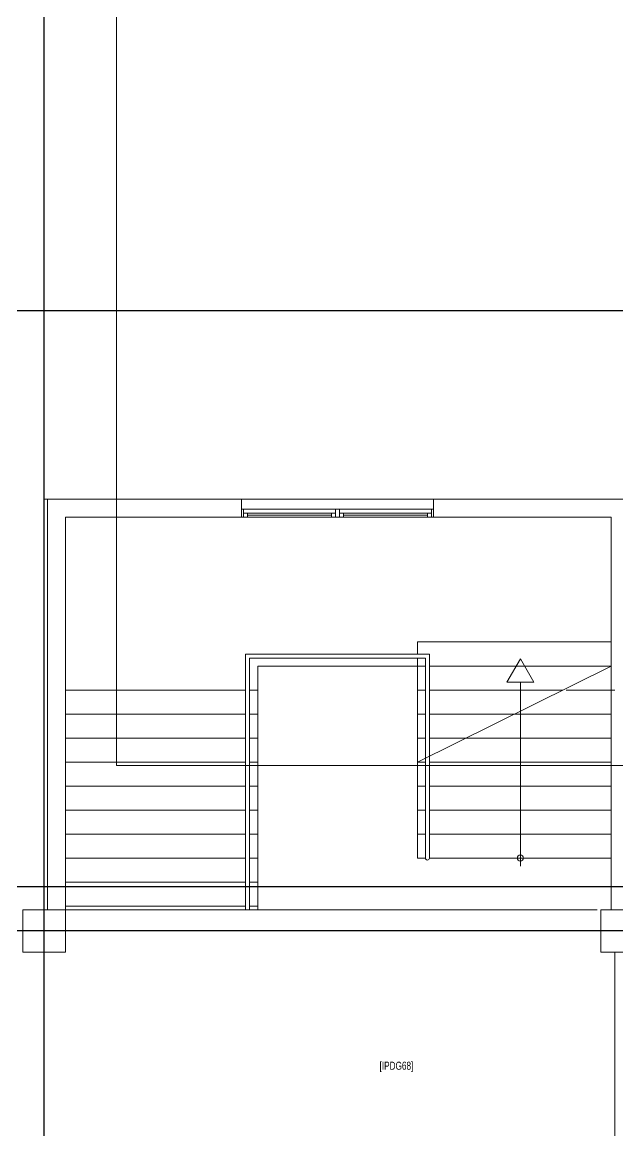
# Model space of a CAD drawing. Header units: metres. Extents: x -18745 to 220762, y -1579758 to -1356048.
# Drawn here: x 115288 to 122725, y -1428936 to -1415083 of the extents above; entities that cross this region are included whole.
import ezdxf

# ---------------------------------------------------------------- set-up
doc = ezdxf.new("R2010")
doc.units = ezdxf.units.M
doc.layers.get('0').update_dxf_attribs({"lineweight": 0})
for name, color, linetype, lineweight in [('A-100 - Copy$0$72_EGR_BASE_TEXT', 8, 'Continuous', 0), ('A-100 - Copy$0$Aluminum', 8, 'Continuous', 0), ('A-100 - Copy$0$Medical Equipment and Furniture', 8, 'Continuous', 0), ('A-100 - Copy$0$Proj', 8, 'Continuous', 0), ('A-100 - Copy$0$Structure', 8, 'Continuous', 9), ('A-100 - Copy$0$Walls', 8, 'Continuous', 0)]:
    doc.layers.add(name, color=color, linetype=linetype, lineweight=lineweight)
doc.layers.add('A-100 - Copy$0$axes', color=8, linetype='Continuous')
doc.styles.add('A-100 - Copy$0$X3G_ENTITY_2587EA', font='swisscl.ttf', dxfattribs={"height": 200})

# ---------------------------------------------------------------- blocks, each defined once
blk = doc.blocks.new('A-100 - Copy')
at = {"layer": 'A-100 - Copy$0$Aluminum'}
for p, q in [((118025.6, -1421167.7, 0), (120425.6, -1421167.7, 0)), ((118025.6, -1421267.7, 0), (120425.6, -1421267.7, 0)), ((118050.6, -1421167.7, 4.7), (118050.6, -1421267.7, 4.7)), ((118050.6, -1421217.7, 4.7), (119200.6, -1421217.7, 4.7)), ((118100.6, -1421217.7, 4.7), (118100.6, -1421267.7, 4.7)), ((119150.6, -1421242.7, 4.7), (118100.6, -1421242.7, 4.7)), ((119150.6, -1421217.7, 4.7), (119150.6, -1421267.7, 4.7)), ((119200.6, -1421167.7, 4.7), (119200.6, -1421267.7, 4.7)), ((119250.6, -1421167.7, 4.7), (119250.6, -1421267.7, 4.7)), ((119250.6, -1421217.7, 4.7), (120400.6, -1421217.7, 4.7)), ((119300.6, -1421217.7, 4.7), (119300.6, -1421267.7, 4.7)), ((120350.6, -1421242.7, 4.7), (119300.6, -1421242.7, 4.7)), ((120350.6, -1421217.7, 4.7), (120350.6, -1421267.7, 4.7)), ((120400.6, -1421167.7, 4.7), (120400.6, -1421267.7, 4.7))]:
    blk.add_line(p, q, dxfattribs=at)
at = {"layer": 'A-100 - Copy$0$axes'}
for p, q in [((115563.3, -1477297.4, 0), (115563.3, -1366771.9, 0)), ((115563.3, -1477297.4, 0), (115563.3, -1366771.9, 0)), ((178940.3, -1418687.7, 2.4), (96042.2, -1418687.7, 2.4)), ((178940.3, -1425887.7, 2.4), (96042.2, -1425887.7, 2.4)), ((178940.3, -1426437.7, 2.4), (96049.7, -1426437.7, 2.4))]:
    blk.add_line(p, q, dxfattribs=at)
at = {"layer": 'A-100 - Copy$0$Medical Equipment and Furniture', "elevation": 0}
blk.add_lwpolyline([(115563.3, -1421042.7), (122868.3, -1421042.7), (122868.3, -1426172.7), (159028.3, -1426172.7), (159136.2, -1440572.7), (159048.3, -1440572.7), (159048.3, -1440877.7)], dxfattribs=at)
at = {"layer": 'A-100 - Copy$0$Proj'}
for p, q in [((118025.6, -1421042.7, 0), (120425.6, -1421042.7, 0)), ((120222.9, -1422977.7, 2.4), (120222.9, -1422827.7, 2.4)), ((120222.9, -1422827.7, 2.4), (122643.3, -1422827.7, 2.4)), ((118078.3, -1426172.7, 2.4), (118078.3, -1422977.7, 2.4)), ((118078.3, -1422977.7, 2.4), (120372.9, -1422977.7, 2.4)), ((118128.3, -1426172.7, 2.4), (118128.3, -1423027.7, 2.4)), ((118128.3, -1423027.7, 2.4), (120322.9, -1423027.7, 2.4)), ((120222.9, -1424327.7, 2.4), (120222.9, -1423027.7, 2.4)), ((120322.9, -1424278.1, 2.4), (120322.9, -1423027.7, 2.4)), ((120372.9, -1424253.3, 2.4), (120372.9, -1422977.7, 2.4)), ((118228.3, -1423127.7, 2.4), (120322.9, -1423127.7, 2.4)), ((118228.3, -1423127.7, 2.4), (118228.3, -1426172.7, 2.4)), ((120222.9, -1424327.7, 2.4), (122643.3, -1423127.7, 2.4)), ((120372.9, -1423127.7, 2.4), (122643.3, -1423127.7, 2.4)), ((115828.3, -1423427.7, 4.7), (118078.3, -1423427.7, 2.4)), ((118128.3, -1423427.7, 2.4), (118228.3, -1423427.7, 2.4)), ((120222.9, -1423427.7, 2.4), (120322.9, -1423427.7, 2.4)), ((120372.9, -1423427.7, 2.4), (122038.2, -1423427.7, 2.4)), ((122081.1, -1423427.7, 0), (122686.2, -1423427.7, 0)), ((115828.3, -1423727.7, 4.7), (118078.3, -1423727.7, 2.4)), ((118128.3, -1423727.7, 2.4), (118228.3, -1423727.7, 2.4)), ((120222.9, -1423727.7, 2.4), (120322.9, -1423727.7, 2.4)), ((120372.9, -1423727.7, 2.4), (121433.1, -1423727.7, 2.4)), ((121433.1, -1423727.7, 2.4), (122643.3, -1423727.7, 2.4)), ((115828.3, -1424027.7, 4.7), (118078.3, -1424027.7, 2.4)), ((118128.3, -1424027.7, 2.4), (118228.3, -1424027.7, 2.4)), ((120222.9, -1424027.7, 2.4), (120322.9, -1424027.7, 2.4)), ((120372.9, -1424027.7, 2.4), (120828, -1424027.7, 2.4)), ((120828, -1424027.7, 2.4), (122643.3, -1424027.7, 2.4)), ((115828.3, -1424327.7, 4.7), (118078.3, -1424327.7, 2.4)), ((118128.3, -1424327.7, 2.4), (118228.3, -1424327.7, 2.4)), ((120222.9, -1425527.7, 2.4), (120222.9, -1424327.7, 2.4)), ((120222.9, -1424327.7, 2.4), (120322.9, -1424327.7, 2.4)), ((120322.9, -1425527.7, 2.4), (120322.9, -1424278.1, 2.4)), ((120372.9, -1425527.7, 2.4), (120372.9, -1424253.3, 2.4)), ((120372.9, -1424327.7, 2.4), (122643.3, -1424327.7, 2.4)), ((115828.3, -1424627.7, 4.7), (118078.3, -1424627.7, 2.4)), ((118128.3, -1424627.7, 2.4), (118228.3, -1424627.7, 2.4)), ((120222.9, -1424627.7, 2.4), (120322.9, -1424627.7, 2.4)), ((120372.9, -1424627.7, 2.4), (122643.3, -1424627.7, 2.4)), ((115828.3, -1424927.7, 2.4), (118078.3, -1424927.7, 2.4)), ((118128.3, -1424927.7, 2.4), (118228.3, -1424927.7, 2.4)), ((120222.9, -1424927.7, 2.4), (120322.9, -1424927.7, 2.4)), ((120372.9, -1424927.7, 2.4), (122643.3, -1424927.7, 2.4)), ((115828.3, -1425227.7, 2.4), (118078.3, -1425227.7, 2.4)), ((118128.3, -1425227.7, 2.4), (118228.3, -1425227.7, 2.4)), ((120222.9, -1425227.7, 2.4), (120322.9, -1425227.7, 2.4)), ((120372.9, -1425227.7, 2.4), (122643.3, -1425227.7, 2.4)), ((115828.3, -1425527.7, 2.4), (118078.3, -1425527.7, 2.4)), ((118128.3, -1425527.7, 2.4), (118228.3, -1425527.7, 2.4)), ((120222.9, -1425527.7, 2.4), (120322.9, -1425527.7, 2.4)), ((120372.9, -1425527.7, 2.4), (122643.3, -1425527.7, 2.4)), ((115828.3, -1425827.7, 2.4), (118078.3, -1425827.7, 2.4)), ((118128.3, -1425827.7, 2.4), (118228.3, -1425827.7, 2.4)), ((115828.3, -1426127.7, 2.4), (118078.3, -1426127.7, 2.4)), ((118128.3, -1426127.7, 2.4), (118228.3, -1426127.7, 2.4)), ((115828.3, -1426172.7, 2.4), (122468.3, -1426172.7, 2.4))]:
    blk.add_line(p, q, dxfattribs=at)
at = {"layer": 'A-100 - Copy$0$Proj', "elevation": 2.4}
for points in [[(157430.3, -1413062.7), (157430.3, -1424372.7), (116466.7, -1424372.7), (116466.7, -1413062.7)], [(121508.1, -1423036.3), (121339.8, -1423327.7), (121676.4, -1423327.7)]]:
    blk.add_lwpolyline(points, close=True, dxfattribs=at)
blk.add_lwpolyline([(121508.1, -1423327.7), (121508.1, -1425627.7)], dxfattribs=at)
at = {"layer": 'A-100 - Copy$0$Proj'}
blk.add_arc((120347.9, -1425527.7, 2.4), 25, 180, 0, dxfattribs=at)
at = {"layer": 'A-100 - Copy$0$Structure'}
for points, elevation in [([(115298.3, -1426702.7), (115828.3, -1426702.7), (115828.3, -1426172.7), (115298.3, -1426172.7)], 2.4), ([(122511.2, -1426702.7), (123041.2, -1426702.7), (123041.2, -1426172.7), (122511.2, -1426172.7)], 0)]:
    blk.add_lwpolyline(points, close=True, dxfattribs=dict(at, elevation=elevation))
at = {"layer": 'A-100 - Copy$0$Walls'}
for p, q in [((115603.3, -1421042.7, 0), (115603.3, -1426172.7, 0)), ((118025.6, -1421042.7, 0), (115603.3, -1421042.7, 0)), ((118025.6, -1421267.7, 0), (118025.6, -1421042.7, 0)), ((122868.3, -1421042.7, 0), (120425.6, -1421042.7, 0)), ((120425.6, -1421267.7, 0), (120425.6, -1421042.7, 0)), ((115828.3, -1421267.7, 0), (115828.3, -1426172.7, 0)), ((118025.6, -1421267.7, 0), (115828.3, -1421267.7, 0)), ((122643.3, -1421267.7, 0), (120425.6, -1421267.7, 0)), ((122643.3, -1426172.7, 2.4), (122643.3, -1421267.7, 2.4)), ((122686.2, -1429702.7, -2.4), (122686.2, -1426702.7, -2.4))]:
    blk.add_line(p, q, dxfattribs=at)
blk.add_circle((121508.1, -1425527.7, 2.4), 37.5, dxfattribs=at)
at = {"layer": 'A-100 - Copy$0$72_EGR_BASE_TEXT', "insert": (119961.1, -1428072.3), "char_height": 100, "attachment_point": 2, "style": 'A-100 - Copy$0$X3G_ENTITY_2587EA'}
blk.add_mtext('[IPDG68]', dxfattribs=at)

msp = doc.modelspace()

# ---------------------------------------------------------------- block references
msp.add_blockref('A-100 - Copy', (0, 0))

doc.saveas('drawing.dxf')
